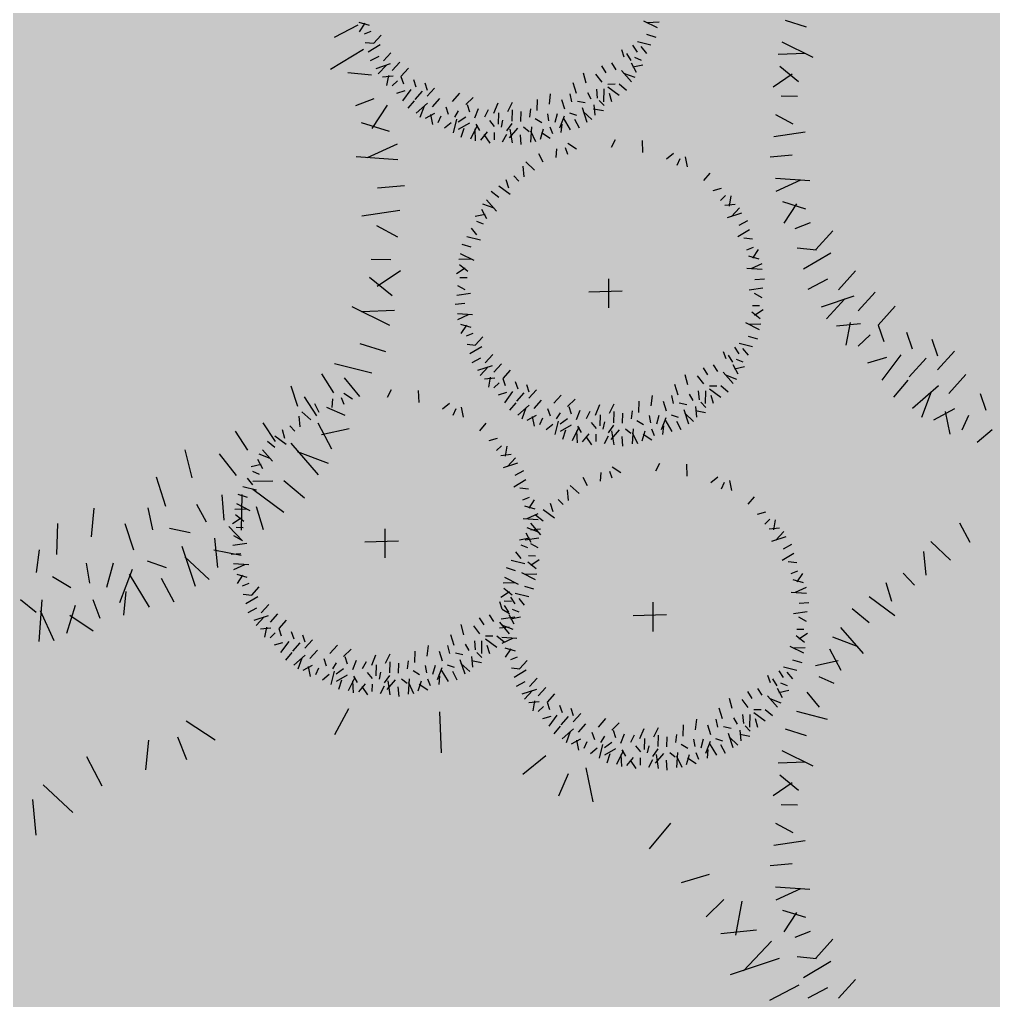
# Model space of a CAD drawing. Header units: millimetres. Extents: x 216896 to 446004, y 63591 to 243769.
# Drawn here: x 310818 to 312055, y 197368 to 198613 of the extents above; entities that cross this region are included whole.
import ezdxf

# ---------------------------------------------------------------- set-up
doc = ezdxf.new("R2010")
doc.units = ezdxf.units.MM
for name, color, linetype, true_color in [('green', 7, 'Continuous', 0x45e718), ('shadov', 7, 'Continuous', 0x2a3c34), ('trees', 7, 'Continuous', 0x547000)]:
    doc.layers.add(name, color=color, linetype=linetype, true_color=true_color)

msp = doc.modelspace()

# ---------------------------------------------------------------- hatches: boundary and pattern name
at = {"layer": 'shadov', "ltscale": 0.1}
h = msp.add_hatch(dxfattribs=at)
h.set_pattern_fill('DOTS', color=256, scale=0.001)
h.paths.add_polyline_path([(301407.1, 217899.8), (312801.2, 225349), (312801.2, 212348), (312876.2, 207772.5), (312801.2, 178300), (309333.4, 178300), (309333.4, 168225), (331284.9, 168225), (319890.8, 160775.8), (297939.4, 160775.8), (297939.4, 170850.8), (301375.7, 173101.6)])

# ---------------------------------------------------------------- linework, layer by layer
at = {"layer": 'green'}
for p, q in [((311218.3, 198590.4), (311248.5, 198606.3)), ((311249.3, 198609.4), (311262.2, 198605.5)), ((311250.2, 198597.3), (311257.3, 198608.1)), ((311611, 198611.2), (311628.3, 198602.7)), ((311630.7, 198609.4), (311615.5, 198608.8)), ((311264.7, 198597.5), (311256.2, 198594.2)), ((311277.5, 198593.2), (311268, 198582.6)), ((311614.7, 198594.2), (311626.5, 198590.5)), ((311268.4, 198582.3), (311257.5, 198583.4)), ((311276.3, 198580.7), (311261.1, 198571.6)), ((311597, 198580.2), (311602.6, 198571.5)), ((311603, 198585.1), (311620.2, 198580.8)), ((311607.5, 198578.4), (311614.5, 198569.9)), ((311213.3, 198549.9), (311255.3, 198575.1)), ((311274.5, 198566), (311263.6, 198560.3)), ((311290.1, 198570.7), (311280.6, 198560.2)), ((311582.9, 198574.7), (311586, 198565.5)), ((311589.1, 198569.7), (311594.7, 198561)), ((311599.4, 198565), (311607.7, 198561.4)), ((311289.2, 198556.5), (311270.9, 198550.4)), ((311274, 198544), (311284.3, 198555.1)), ((311301.2, 198558.9), (311291.7, 198548.3)), ((311312.3, 198551), (311302.8, 198540.4)), ((311557.4, 198553.9), (311563, 198545.1)), ((311570.1, 198557.8), (311575.7, 198549.1)), ((311601.9, 198545.7), (311595.5, 198557.6)), ((311609.8, 198554.9), (311597.1, 198552.3)), ((311235.2, 198545.6), (311265.4, 198542.5)), ((311279.5, 198540), (311292.9, 198541.3)), ((311285, 198529.2), (311287.4, 198541.9)), ((311302.8, 198540.4), (311306, 198531.2)), ((311534.2, 198545.3), (311537.5, 198532.5)), ((311550, 198543.6), (311557.9, 198533.5)), ((311582.9, 198548.3), (311595.5, 198533.8)), ((311600.3, 198539.1), (311586, 198544.4)), ((311298.3, 198534.9), (311291.7, 198528.6)), ((311318.6, 198536.5), (311321.8, 198527.2)), ((311332.9, 198532.5), (311336, 198523.3)), ((311345.5, 198525.9), (311336, 198515.4)), ((311521, 198532.9), (311525.3, 198519.4)), ((311565.5, 198530.9), (311574.7, 198531.1)), ((311565.5, 198527.2), (311579.7, 198516.7)), ((311579.7, 198531.2), (311589.2, 198523.3)), ((311307.5, 198522.3), (311297, 198519.1)), ((311315.4, 198523.9), (311304.9, 198509.6)), ((311329.7, 198521.9), (311320.2, 198511.4)), ((311377.2, 198519.3), (311367.7, 198508.8)), ((311394.6, 198514), (311385.1, 198504.8)), ((311492.4, 198518.5), (311491, 198505.4)), ((311517.1, 198518.6), (311519.4, 198508.5)), ((311539.6, 198520.3), (311544.1, 198512.2)), ((311551.2, 198524.6), (311552.1, 198513.1)), ((311560.4, 198524.7), (311560.1, 198508.4)), ((311567.1, 198519.3), (311570.2, 198508.8)), ((311245.3, 198503.6), (311268.8, 198512.7)), ((311285.4, 198504.2), (311265.9, 198474.3)), ((311319.4, 198509.6), (311311.5, 198500.1)), ((311336.5, 198506.5), (311322, 198493.8)), ((311327.3, 198489), (311332.6, 198503.3)), ((311351.8, 198512.7), (311342.4, 198502.2)), ((311359.8, 198502.2), (311362.9, 198492.9)), ((311386.7, 198504.8), (311389.8, 198495.6)), ((311425.7, 198506.7), (311420.4, 198493.5)), ((311443.9, 198507.7), (311438.1, 198495.7)), ((311475.6, 198511.4), (311475.2, 198497.2)), ((311506.5, 198511.5), (311510.5, 198499.3)), ((311527.1, 198509.2), (311536.7, 198507.4)), ((311532.8, 198501), (311538.9, 198482.7)), ((311549.3, 198491.3), (311548, 198504.6)), ((311554.4, 198510.1), (311560.7, 198503.5)), ((311333.9, 198487.5), (311345.8, 198493.8)), ((311343.1, 198479.5), (311340.5, 198492.2)), ((311353.2, 198490), (311349.6, 198481.6)), ((311375.6, 198496.9), (311370.8, 198489)), ((311385.1, 198489), (311375.6, 198482.4)), ((311400.9, 198499.5), (311396.2, 198487.7)), ((311413.6, 198498.2), (311408.8, 198489)), ((311426.6, 198494.2), (311426.1, 198480.1)), ((311444, 198498.2), (311443.5, 198484)), ((311454.8, 198496.2), (311454.4, 198483.4)), ((311467.1, 198499.3), (311465.8, 198489)), ((311488.8, 198493.2), (311490.3, 198484.1)), ((311501.2, 198493.2), (311498.2, 198482.1)), ((311509.9, 198490.2), (311504.1, 198475)), ((311516.8, 198494.3), (311525.6, 198491.3)), ((311545.3, 198485.8), (311534.2, 198496.1)), ((311560.2, 198496.8), (311547.5, 198499.2)), ((311288, 198470.7), (311252.5, 198481.5)), ((311366.6, 198481.8), (311358.1, 198474.9)), ((311373.3, 198486.3), (311369, 198469.1)), ((311389.8, 198481.1), (311375.6, 198473.2)), ((311399.5, 198478.3), (311390.9, 198461)), ((311397.7, 198479.8), (311402.5, 198471.8)), ((311415.2, 198484.6), (311421.3, 198477)), ((311431.9, 198485.1), (311430.1, 198476)), ((311443.5, 198480.9), (311436.8, 198471.4)), ((311458.6, 198476.5), (311465.7, 198470.7)), ((311468.4, 198476.4), (311467.1, 198457.2)), ((311473.3, 198487.1), (311481.7, 198482)), ((311491.8, 198476.5), (311495.2, 198468)), ((311507.1, 198480.2), (311506, 198469.3)), ((311508.6, 198488.1), (311517.8, 198472.9)), ((311523.3, 198486.3), (311529, 198475.4)), ((311382.4, 198474.7), (311378.7, 198462.9)), ((311397.6, 198458.7), (311397, 198473.9)), ((311404.3, 198459.7), (311412.8, 198470.1)), ((311415.9, 198456), (311408.6, 198466.7)), ((311421.2, 198469.5), (311421, 198460.3)), ((311436.7, 198467), (311431.5, 198457.3)), ((311450.7, 198475.1), (311440, 198462.8)), ((311441.2, 198473.8), (311443.8, 198456.2)), ((311454, 198466.5), (311455.1, 198454.2)), ((311474.2, 198457.5), (311467.8, 198471.3)), ((311479.9, 198461.1), (311483.9, 198473.9)), ((311492.1, 198462), (311481.2, 198469.1)), ((311297.8, 198454.8), (311259.7, 198437.3)), ((311514.7, 198455.9), (311525.5, 198448.8)), ((311570.1, 198450.9), (311575.3, 198460.6)), ((311609.1, 198459.2), (311609.7, 198444.1)), ((311245.8, 198438.8), (311298.8, 198435.2)), ((311483.4, 198431.6), (311477.7, 198442.5)), ((311499.7, 198437.7), (311500.8, 198448.7)), ((311514.9, 198441.4), (311511.6, 198449.9)), ((311640.1, 198436.1), (311648.7, 198443.1)), ((311663.6, 198438.4), (311666.3, 198425.7)), ((311457.4, 198426.7), (311458.7, 198413.3)), ((311461.4, 198432.2), (311472.5, 198421.8)), ((311653.5, 198427.9), (311657.2, 198436.3)), ((311452.3, 198407.8), (311446, 198414.4)), ((311687.3, 198408.3), (311695.3, 198417.8)), ((311273.1, 198399.2), (311307.1, 198402.2)), ((311441.3, 198390.7), (311427, 198401.2)), ((311439.7, 198398.6), (311436.5, 198409.2)), ((311427, 198386.7), (311417.5, 198394.7)), ((311699.2, 198395.6), (311709.8, 198398.8)), ((311708.4, 198383), (311715, 198389.3)), ((311721.8, 198388.8), (311719.4, 198376)), ((311406.5, 198378.8), (311420.7, 198373.6)), ((311423.9, 198369.6), (311411.2, 198384.1)), ((311727.3, 198377.9), (311713.9, 198376.6)), ((311253, 198363.6), (311301.4, 198370.8)), ((311397, 198363), (311409.6, 198365.6)), ((311404.9, 198372.2), (311411.2, 198360.4)), ((311717.6, 198361.4), (311735.8, 198367.5)), ((311732.8, 198373.9), (311722.4, 198362.8)), ((311271.5, 198351.3), (311298.3, 198336.8)), ((311407.4, 198352.9), (311399, 198356.6)), ((311732.2, 198351.9), (311743.1, 198357.6)), ((311399.2, 198339.5), (311392.3, 198348.1)), ((311730.4, 198337.2), (311745.6, 198346.3)), ((311392.1, 198323.7), (311380.3, 198327.4)), ((311403.7, 198332.8), (311386.5, 198337.1)), ((311738.3, 198335.7), (311749.3, 198334.5)), ((311395.7, 198306.7), (311378.5, 198315.2)), ((311742, 198320.4), (311750.5, 198323.8)), ((311756.5, 198320.7), (311749.4, 198309.8)), ((311264.8, 198308.5), (311290.1, 198308)), ((311376.1, 198308.5), (311391.3, 198309.1)), ((311377.2, 198301.8), (311387.5, 198293.3)), ((311757.5, 198308.5), (311744.6, 198312.4)), ((311761, 198302.7), (311747.2, 198296.4)), ((311302.1, 198293.8), (311272.6, 198273.7)), ((311373.4, 198290.3), (311384.1, 198297.6)), ((311742.2, 198297), (311761.4, 198295.7)), ((311291.7, 198261.9), (311263, 198285.4)), ((311386.9, 198284.9), (311377.7, 198285.1)), ((311566.5, 198283.8), (311566.5, 198246.9)), ((311752, 198282.6), (311764.4, 198283.7)), ((311391.2, 198265), (311373.6, 198262.4)), ((311384.5, 198269.5), (311374.8, 198274.7)), ((311583.9, 198268), (311541.2, 198266.7)), ((311744.8, 198269.7), (311762.3, 198272.4)), ((311751.5, 198265.3), (311761.2, 198260)), ((311383.9, 198252.1), (311371.6, 198251)), ((311240.5, 198248.5), (311288.1, 198224.9)), ((311294.6, 198243.4), (311252.7, 198241.8)), ((311758.8, 198232.9), (311748.4, 198241.4)), ((311749.1, 198249.8), (311758.2, 198249.6)), ((311762.6, 198244.4), (311751.9, 198237.2)), ((311393.8, 198237.8), (311374.6, 198239.1)), ((311374.9, 198232), (311388.7, 198238.3)), ((311740.2, 198228.1), (311757.5, 198219.5)), ((311378.5, 198226.2), (311391.4, 198222.3)), ((311379.4, 198214.1), (311386.5, 198224.9)), ((311393.9, 198214.3), (311385.4, 198211)), ((311759.8, 198226.2), (311744.7, 198225.6)), ((311406.7, 198210), (311397.2, 198199.4)), ((311732.2, 198201.9), (311749.4, 198197.6)), ((311743.9, 198211), (311755.7, 198207.3)), ((311250.5, 198201.4), (311283.1, 198191.3)), ((311397.6, 198199.1), (311386.7, 198200.2)), ((311405.5, 198197.5), (311390.3, 198188.4)), ((311712.1, 198191.5), (311715.2, 198182.3)), ((311726.2, 198197), (311731.8, 198188.3)), ((311736.7, 198195.2), (311743.7, 198186.7)), ((311403.7, 198182.8), (311392.8, 198177.1)), ((311419.3, 198187.5), (311409.8, 198177)), ((311718.3, 198186.5), (311723.9, 198177.8)), ((311728.5, 198181.8), (311736.9, 198178.2)), ((311218.3, 198176.3), (311265.8, 198164.4)), ((311418.4, 198173.3), (311400.1, 198167.2)), ((311403.2, 198160.8), (311413.5, 198171.9)), ((311430.4, 198175.7), (311420.9, 198165.1)), ((311441.5, 198167.8), (311432, 198157.2)), ((311686.6, 198170.7), (311692.2, 198161.9)), ((311699.3, 198174.6), (311704.9, 198165.9)), ((311712.1, 198165.1), (311724.7, 198150.6)), ((311731.1, 198162.5), (311724.7, 198174.4)), ((311739, 198171.7), (311726.3, 198169.1)), ((311201.7, 198162.9), (311217.2, 198138.8)), ((311230.7, 198157.8), (311250, 198134.2)), ((311408.7, 198156.8), (311422, 198158.1)), ((311414.2, 198146), (311416.6, 198158.7)), ((311432, 198157.2), (311435.1, 198148)), ((311447.8, 198153.3), (311451, 198144)), ((311663.4, 198162.1), (311666.7, 198149.3)), ((311679.1, 198160.4), (311687.1, 198150.3)), ((311729.5, 198155.9), (311715.2, 198161.2)), ((311162.7, 198147.6), (311171.5, 198122.1)), ((311285.7, 198133.4), (311290.9, 198143.1)), ((311324.7, 198141.8), (311325.3, 198126.6)), ((311427.5, 198151.7), (311420.9, 198145.4)), ((311444.6, 198140.7), (311434.1, 198126.4)), ((311462, 198149.3), (311465.2, 198140.1)), ((311474.7, 198142.7), (311465.2, 198132.2)), ((311650.2, 198149.7), (311654.5, 198136.2)), ((311680.4, 198141.4), (311681.3, 198129.9)), ((311689.6, 198141.5), (311689.3, 198125.3)), ((311694.7, 198147.7), (311703.9, 198147.9)), ((311694.7, 198144), (311708.9, 198133.5)), ((311708.9, 198148), (311718.4, 198140.1)), ((311179.8, 198133.8), (311195.3, 198109.7)), ((311215.3, 198120.2), (311216.4, 198131.2)), ((311230.5, 198123.9), (311227.2, 198132.4)), ((311230.3, 198138.4), (311241.1, 198131.4)), ((311436.7, 198139.1), (311426.2, 198135.9)), ((311458.9, 198138.8), (311449.4, 198128.2)), ((311481, 198129.5), (311471.5, 198119)), ((311506.4, 198136.1), (311496.9, 198125.6)), ((311523.8, 198130.8), (311514.3, 198121.6)), ((311604.8, 198128.2), (311604.3, 198114)), ((311621.6, 198135.3), (311620.2, 198122.2)), ((311635.7, 198128.3), (311639.7, 198116.2)), ((311646.3, 198135.4), (311648.6, 198125.3)), ((311668.8, 198137.1), (311673.3, 198129.1)), ((311696.3, 198136.1), (311699.4, 198125.6)), ((311177, 198114.7), (311188.2, 198104.4)), ((311199, 198114.1), (311193.3, 198125.1)), ((311208.2, 198120.9), (311231.3, 198110.7)), ((311355.7, 198118.6), (311364.3, 198125.6)), ((311369.1, 198110.5), (311372.8, 198118.8)), ((311379.2, 198120.9), (311381.9, 198108.2)), ((311448.6, 198126.4), (311440.7, 198116.9)), ((311465.7, 198123.3), (311451.2, 198110.6)), ((311456.5, 198105.8), (311461.8, 198120.1)), ((311489, 198119), (311492.1, 198109.7)), ((311515.9, 198121.6), (311519, 198112.4)), ((311530.1, 198116.3), (311525.3, 198104.5)), ((311542.8, 198115), (311538, 198105.8)), ((311554.9, 198123.5), (311549.6, 198110.3)), ((311573.1, 198124.5), (311567.3, 198112.5)), ((311573.2, 198115), (311572.7, 198100.8)), ((311596.3, 198116.1), (311595, 198105.8)), ((311656.3, 198126.1), (311665.9, 198124.2)), ((311662, 198117.8), (311668.1, 198099.5)), ((311689.4, 198113.6), (311676.7, 198116)), ((311678.5, 198108.1), (311677.2, 198121.4)), ((311683.6, 198126.9), (311689.9, 198120.3)), ((311173, 198109.2), (311174.3, 198095.8)), ((311463.1, 198104.3), (311475, 198110.6)), ((311472.3, 198096.4), (311469.7, 198109)), ((311482.4, 198106.8), (311478.8, 198098.4)), ((311502.5, 198103.1), (311498.2, 198085.9)), ((311504.8, 198113.7), (311500, 198105.8)), ((311514.3, 198105.8), (311504.8, 198099.2)), ((311555.8, 198111), (311555.3, 198096.9)), ((311584, 198113), (311583.6, 198100.2)), ((311602.5, 198103.9), (311610.9, 198098.8)), ((311618, 198110), (311619.5, 198100.9)), ((311630.4, 198110), (311627.4, 198098.9)), ((311639.1, 198107), (311633.3, 198091.8)), ((311637.8, 198104.9), (311646.9, 198089.7)), ((311646, 198111.1), (311654.7, 198108.1)), ((311652.5, 198103.1), (311658.2, 198092.2)), ((311674.5, 198102.6), (311663.4, 198112.9)), ((311092.4, 198090.1), (311108, 198066)), ((311127.4, 198101), (311142.9, 198076.9)), ((311155.3, 198081.1), (311152.1, 198091.7)), ((311168, 198090.4), (311161.6, 198097)), ((311215.1, 198067.5), (311197.7, 198100.3)), ((311237, 198093), (311202, 198085.7)), ((311403, 198090.8), (311410.9, 198100.3)), ((311495.8, 198098.6), (311487.3, 198091.7)), ((311519, 198097.9), (311504.8, 198090)), ((311511.6, 198091.5), (311507.9, 198079.7)), ((311528.7, 198095.1), (311520.1, 198077.9)), ((311526.8, 198075.5), (311526.2, 198090.7)), ((311526.9, 198096.6), (311531.7, 198088.6)), ((311544.4, 198101.4), (311550.5, 198093.8)), ((311561.1, 198101.9), (311559.3, 198092.8)), ((311572.7, 198097.7), (311566, 198088.2)), ((311579.9, 198091.9), (311569.2, 198079.6)), ((311570.3, 198090.6), (311573, 198073)), ((311587.8, 198093.3), (311594.9, 198087.5)), ((311597.6, 198093.2), (311596.3, 198074)), ((311609.1, 198077.9), (311613.1, 198090.7)), ((311621, 198093.3), (311624.4, 198084.8)), ((311636.3, 198097), (311635.1, 198086.1)), ((311156.9, 198073.2), (311142.6, 198083.8)), ((311414.8, 198078.2), (311425.4, 198081.3)), ((311533.5, 198076.5), (311542, 198086.9)), ((311545, 198072.8), (311537.8, 198083.5)), ((311550.4, 198086.3), (311550.2, 198077.1)), ((311565.9, 198083.8), (311560.7, 198074.2)), ((311583.2, 198083.3), (311584.3, 198071)), ((311603.4, 198074.3), (311597, 198088.1)), ((311621.3, 198078.8), (311610.4, 198085.9)), ((311028.4, 198066.5), (311037.3, 198031.1)), ((311139.5, 198052.1), (311126.8, 198066.6)), ((311142.6, 198069.3), (311133.1, 198077.2)), ((311162.7, 198074.8), (311197.7, 198034.7)), ((311424.1, 198065.5), (311430.6, 198071.8)), ((311437.4, 198071.3), (311435, 198058.6)), ((311071.8, 198061.6), (311093.6, 198033.9)), ((311120.5, 198054.8), (311126.8, 198042.9)), ((311122.1, 198061.4), (311136.3, 198056.1)), ((311210.8, 198049.3), (311171.5, 198063.8)), ((311442.9, 198060.4), (311429.5, 198059.1)), ((311448.4, 198056.5), (311438, 198045.3)), ((311112.6, 198045.5), (311125.2, 198048.2)), ((311433.2, 198043.9), (311451.4, 198050)), ((311447.8, 198034.4), (311458.7, 198040.2)), ((311571, 198045), (311581.8, 198037.9)), ((311626.4, 198039.9), (311631.6, 198049.6)), ((311665.4, 198048.3), (311666, 198033.1)), ((310991.7, 198032.2), (311003.9, 197994.9)), ((311114.8, 198022.1), (311107.9, 198030.6)), ((311123, 198035.4), (311114.6, 198039.1)), ((311154, 198027.4), (311180.2, 198005.6)), ((311446, 198019.7), (311461.2, 198028.9)), ((311539.7, 198020.7), (311534, 198031.6)), ((311556, 198026.8), (311557.1, 198037.7)), ((311571.2, 198030.5), (311567.9, 198039)), ((311696.4, 198025.2), (311705, 198032.1)), ((311719.9, 198027.4), (311722.6, 198014.8)), ((311119.3, 198015.4), (311102.1, 198019.6)), ((311114.7, 198026.8), (311140.2, 198027.2)), ((311114.7, 198016.5), (311154, 197987.4)), ((311453.9, 198018.2), (311464.9, 198017.1)), ((311513.7, 198015.7), (311515, 198002.3)), ((311517.7, 198021.2), (311528.9, 198010.9)), ((311709.8, 198017), (311713.5, 198025.4)), ((311075.2, 198009.2), (311077.8, 197977.4)), ((311107.7, 198006.2), (311095.9, 198009.9)), ((311100.7, 198009.7), (311099.9, 197964.7)), ((311457.6, 198003), (311466.1, 198006.3)), ((311472.1, 198003.2), (311465, 197992.4)), ((311508.7, 197996.9), (311502.3, 198003.5)), ((311743.7, 197997.4), (311751.6, 198006.9)), ((310912.8, 197992.5), (310909.1, 197956.1)), ((310981.1, 197992.7), (310987.4, 197964.8)), ((311043.2, 197997.4), (311055.5, 197975.2)), ((311091.7, 197991.1), (311106.9, 197991.6)), ((311111.3, 197989.2), (311094.1, 197997.8)), ((311119, 197994.7), (311127.8, 197965.5)), ((311473.1, 197991.1), (311460.2, 197995)), ((311497.6, 197979.8), (311483.3, 197990.3)), ((311496, 197987.7), (311492.8, 197998.2)), ((311089, 197972.8), (311099.7, 197980.1)), ((311092.8, 197984.4), (311103.1, 197975.8)), ((311457.8, 197979.5), (311477, 197978.2)), ((311476.6, 197985.3), (311462.8, 197978.9)), ((311483.3, 197975.8), (311473.8, 197983.7)), ((311755.5, 197984.7), (311766.1, 197987.9)), ((311764.8, 197972), (311771.3, 197978.4)), ((311778.1, 197977.8), (311775.7, 197965.1)), ((310866.6, 197972.8), (310865.3, 197933.6)), ((310951.9, 197973.1), (310963, 197939.5)), ((311008.7, 197966.9), (311035.1, 197961.7)), ((311084.1, 197969.2), (311101.5, 197951)), ((311102.5, 197967.5), (311093.3, 197967.7)), ((311282.1, 197966.3), (311282.1, 197929.4)), ((311462.8, 197967.9), (311477, 197962.6)), ((311480.2, 197958.7), (311467.5, 197973.2)), ((311467.6, 197965.1), (311480, 197966.3)), ((311783.6, 197967), (311770.2, 197965.7)), ((311070.1, 197917.2), (311066.5, 197954.2)), ((311100.1, 197952), (311090.4, 197957.2)), ((311453.3, 197952.1), (311465.9, 197954.7)), ((311460.4, 197952.3), (311477.9, 197954.9)), ((311461.2, 197961.3), (311467.5, 197949.4)), ((311773.9, 197950.4), (311792.1, 197956.6)), ((311789.1, 197963), (311778.7, 197951.8)), ((311024.4, 197944), (311041.4, 197893.6)), ((311106.8, 197947.5), (311089.2, 197944.9)), ((311299.5, 197950.5), (311256.8, 197949.2)), ((311463.7, 197942), (311455.3, 197945.6)), ((311467.1, 197947.8), (311476.8, 197942.6)), ((311788.5, 197941), (311799.4, 197946.7)), ((310843.1, 197939.4), (310839.5, 197910.9)), ((311059.1, 197902), (311028.3, 197930.6)), ((311100, 197932.4), (311064.9, 197939)), ((311099.5, 197934.6), (311087.2, 197933.5)), ((311455.5, 197928.6), (311448.6, 197937.1)), ((311464.7, 197932.3), (311473.8, 197932.1)), ((311786.7, 197926.3), (311801.9, 197935.4)), ((310903.1, 197922.6), (310907.1, 197897.4)), ((310937.2, 197922.7), (310928.8, 197891.9)), ((310980.3, 197925.6), (311004.4, 197917.3)), ((311109.4, 197920.3), (311090.2, 197921.6)), ((311090.5, 197914.5), (311104.3, 197920.8)), ((311448.4, 197912.8), (311436.6, 197916.5)), ((311460, 197921.9), (311442.8, 197926.2)), ((311474.4, 197915.4), (311464, 197924)), ((311478.2, 197927), (311467.5, 197919.7)), ((311794.6, 197924.7), (311805.6, 197923.6)), ((310860.2, 197905.6), (310883.3, 197891.7)), ((310961.3, 197914.4), (310945.2, 197872.4)), ((310957.7, 197908.6), (310982.9, 197866.6)), ((310998.2, 197903.6), (311014.1, 197873.4)), ((311094.1, 197908.7), (311107, 197904.8)), ((311095, 197896.6), (311102.1, 197907.4)), ((311452, 197895.7), (311434.8, 197904.3)), ((311455.8, 197910.6), (311473.1, 197902)), ((311475.4, 197908.7), (311460.3, 197908.1)), ((311798.3, 197909.5), (311806.8, 197912.8)), ((311812.8, 197909.7), (311805.7, 197898.9)), ((311109.5, 197896.8), (311101, 197893.5)), ((311122.3, 197892.5), (311112.8, 197881.9)), ((311432.4, 197897.6), (311447.6, 197898.2)), ((311433.5, 197890.9), (311443.8, 197882.4)), ((311459.5, 197893.5), (311471.3, 197889.9)), ((311813.8, 197897.6), (311800.9, 197901.5)), ((311817.3, 197891.8), (311803.5, 197885.5)), ((310953.4, 197886.7), (310950.3, 197856.5)), ((311113.2, 197881.6), (311102.3, 197882.7)), ((311121.1, 197880), (311105.9, 197870.9)), ((311429.7, 197879.3), (311440.4, 197886.6)), ((311441.8, 197879.6), (311447.4, 197870.8)), ((311447.8, 197884.4), (311465, 197880.1)), ((311798.5, 197886), (311817.7, 197884.7)), ((310819.5, 197876.5), (310839.3, 197860.5)), ((310846.6, 197876.1), (310843, 197823.1)), ((310878.5, 197833.9), (310889.3, 197869.4)), ((310911.3, 197876.5), (310920.5, 197853)), ((311134.9, 197870.1), (311125.4, 197859.5)), ((311427.7, 197874), (311430.8, 197864.8)), ((311433.9, 197869), (311439.5, 197860.3)), ((311443.2, 197874), (311434, 197874.2)), ((311452.3, 197877.7), (311459.3, 197869.2)), ((311622.8, 197872.9), (311622.8, 197835.9)), ((311808.3, 197871.7), (311820.7, 197872.8)), ((310862.5, 197824.1), (310845, 197862.2)), ((310912, 197836.4), (310882.1, 197856)), ((311119.3, 197865.4), (311108.4, 197859.6)), ((311134, 197855.9), (311115.7, 197849.7)), ((311118.8, 197843.3), (311129.1, 197854.5)), ((311146, 197858.2), (311136.5, 197847.7)), ((311402.2, 197853.2), (311407.8, 197844.5)), ((311414.9, 197857.2), (311420.5, 197848.4)), ((311447.5, 197854), (311429.9, 197851.4)), ((311440.8, 197858.5), (311431.1, 197863.7)), ((311446.7, 197845), (311440.3, 197856.9)), ((311454.6, 197854.2), (311441.9, 197851.6)), ((311444.2, 197864.4), (311452.5, 197860.7)), ((311640.2, 197857), (311597.5, 197855.7)), ((311801.1, 197858.8), (311818.6, 197861.4)), ((311807.8, 197854.3), (311817.5, 197849.1)), ((311124.3, 197839.3), (311137.7, 197840.7)), ((311129.8, 197828.5), (311132.2, 197841.2)), ((311157.1, 197850.3), (311147.6, 197839.7)), ((311379, 197844.7), (311382.3, 197831.8)), ((311394.8, 197842.9), (311402.7, 197832.9)), ((311427.7, 197847.7), (311440.3, 197833.1)), ((311440.2, 197841.2), (311427.9, 197840.1)), ((311445.1, 197838.4), (311430.8, 197843.7)), ((311143.1, 197834.3), (311136.5, 197827.9)), ((311147.6, 197839.7), (311150.8, 197830.5)), ((311163.4, 197835.8), (311166.6, 197826.6)), ((311177.7, 197831.8), (311180.8, 197822.6)), ((311365.8, 197832.2), (311370.1, 197818.7)), ((311410.3, 197830.3), (311419.5, 197830.4)), ((311424.5, 197830.5), (311434, 197822.6)), ((311815.1, 197821.9), (311804.7, 197830.5)), ((311805.4, 197838.9), (311814.5, 197838.7)), ((311818.9, 197833.5), (311808.2, 197826.2)), ((311152.3, 197821.6), (311141.8, 197818.4)), ((311160.2, 197823.2), (311149.7, 197809)), ((311174.5, 197821.3), (311165, 197810.7)), ((311190.3, 197825.2), (311180.8, 197814.7)), ((311222, 197818.6), (311212.5, 197808.1)), ((311337.2, 197817.9), (311335.8, 197804.7)), ((311361.9, 197817.9), (311364.2, 197807.8)), ((311384.4, 197819.7), (311388.9, 197811.6)), ((311396, 197823.9), (311396.9, 197812.4)), ((311405.2, 197824.1), (311404.9, 197807.8)), ((311410.3, 197826.6), (311424.5, 197816)), ((311411.9, 197818.6), (311415, 197808.1)), ((311450.1, 197826.8), (311430.9, 197828.1)), ((311431.2, 197821), (311445, 197827.4)), ((311796.5, 197817.1), (311813.8, 197808.6)), ((311164.2, 197809), (311156.3, 197799.5)), ((311181.3, 197805.8), (311166.8, 197793.1)), ((311196.6, 197812.1), (311187.1, 197801.5)), ((311239.4, 197813.4), (311229.9, 197804.1)), ((311231.5, 197804.1), (311234.6, 197794.9)), ((311270.5, 197806), (311265.2, 197792.8)), ((311288.7, 197807), (311282.9, 197795.1)), ((311320.4, 197810.7), (311320, 197796.5)), ((311351.3, 197810.8), (311355.3, 197798.7)), ((311371.9, 197808.6), (311381.5, 197806.7)), ((311394.1, 197790.6), (311392.8, 197804)), ((311399.2, 197809.4), (311405.5, 197802.8)), ((311434.8, 197815.3), (311447.7, 197811.3)), ((311435.7, 197803.1), (311442.8, 197814)), ((311450.2, 197803.4), (311441.7, 197800)), ((311816.1, 197815.3), (311801, 197814.7)), ((311172.1, 197788.4), (311177.4, 197802.6)), ((311178.7, 197786.8), (311190.6, 197793.1)), ((311187.9, 197778.9), (311185.3, 197791.5)), ((311204.6, 197801.5), (311207.7, 197792.3)), ((311220.4, 197796.2), (311215.6, 197788.3)), ((311245.7, 197798.9), (311241, 197787)), ((311258.4, 197797.5), (311253.6, 197788.3)), ((311271.4, 197793.6), (311270.9, 197779.4)), ((311288.8, 197797.5), (311288.3, 197783.3)), ((311299.6, 197795.5), (311299.2, 197782.8)), ((311311.9, 197798.6), (311310.6, 197788.3)), ((311333.6, 197792.5), (311335.1, 197783.4)), ((311346, 197792.6), (311343, 197781.4)), ((311361.6, 197793.6), (311370.4, 197790.6)), ((311377.6, 197800.3), (311383.7, 197782)), ((311390.1, 197785.1), (311379, 197795.4)), ((311405, 197796.1), (311392.3, 197798.5)), ((311463, 197799), (311453.5, 197788.5)), ((311788.5, 197791), (311805.7, 197786.7)), ((311800.2, 197800.1), (311812, 197796.4)), ((311198, 197789.3), (311194.4, 197780.9)), ((311211.4, 197781.1), (311202.9, 197774.2)), ((311218.1, 197785.6), (311213.8, 197768.4)), ((311229.9, 197788.3), (311220.4, 197781.7)), ((311234.6, 197780.4), (311220.4, 197772.5)), ((311242.5, 197779.1), (311247.3, 197771.2)), ((311260, 197783.9), (311266.1, 197776.3)), ((311276.7, 197784.4), (311274.9, 197775.3)), ((311288.3, 197780.2), (311281.6, 197770.8)), ((311318.1, 197786.4), (311326.5, 197781.4)), ((311354.7, 197789.6), (311348.9, 197774.3)), ((311351.9, 197779.5), (311350.8, 197768.6)), ((311353.4, 197787.5), (311362.6, 197772.3)), ((311368.1, 197785.7), (311373.8, 197774.7)), ((311453.9, 197788.1), (311443, 197789.2)), ((311461.8, 197786.6), (311446.6, 197777.4)), ((311768.4, 197780.6), (311771.5, 197771.3)), ((311782.5, 197786.1), (311788.1, 197777.4)), ((311793, 197784.3), (311800, 197775.7)), ((311227.2, 197774), (311223.5, 197762.2)), ((311244.3, 197777.6), (311235.7, 197760.4)), ((311242.4, 197758), (311241.8, 197773.2)), ((311249.1, 197759.1), (311257.6, 197769.5)), ((311260.7, 197755.3), (311253.4, 197766)), ((311266, 197768.8), (311265.8, 197759.7)), ((311281.5, 197766.4), (311276.3, 197756.7)), ((311295.5, 197774.4), (311284.8, 197762.1)), ((311286, 197773.1), (311288.6, 197755.6)), ((311303.4, 197775.9), (311310.5, 197770.1)), ((311313.2, 197775.7), (311311.9, 197756.5)), ((311319, 197756.9), (311312.6, 197770.7)), ((311324.7, 197760.4), (311328.7, 197773.3)), ((311336.9, 197761.3), (311326, 197768.4)), ((311336.6, 197775.9), (311340, 197767.3)), ((311460, 197771.9), (311449.1, 197766.2)), ((311475.6, 197776.6), (311466.1, 197766.1)), ((311774.6, 197775.6), (311780.2, 197766.8)), ((311784.9, 197770.9), (311793.2, 197767.2)), ((311298.8, 197765.8), (311299.9, 197753.5)), ((311474.7, 197762.4), (311456.4, 197756.3)), ((311459.5, 197749.9), (311469.8, 197761)), ((311486.7, 197764.7), (311477.2, 197754.2)), ((311497.8, 197756.8), (311488.3, 197746.3)), ((311742.9, 197759.7), (311748.5, 197751)), ((311755.6, 197763.7), (311761.2, 197755)), ((311768.4, 197754.2), (311781, 197739.7)), ((311787.4, 197751.6), (311781, 197763.4)), ((311795.3, 197760.8), (311782.6, 197758.1)), ((311465, 197745.9), (311478.4, 197747.2)), ((311470.5, 197735), (311472.9, 197747.7)), ((311488.3, 197746.3), (311491.5, 197737)), ((311504.1, 197742.3), (311507.3, 197733.1)), ((311719.7, 197751.2), (311723, 197738.4)), ((311735.5, 197749.4), (311743.4, 197739.4)), ((311785.8, 197745), (311771.5, 197750.2)), ((311218.6, 197705.2), (311236.4, 197738.3)), ((311351.9, 197733.7), (311353.8, 197682)), ((311483.8, 197740.8), (311477.2, 197734.5)), ((311500.9, 197729.7), (311490.4, 197715.5)), ((311518.4, 197738.4), (311521.5, 197729.1)), ((311531, 197731.8), (311521.5, 197721.2)), ((311706.5, 197738.8), (311710.8, 197725.3)), ((311736.7, 197730.5), (311737.6, 197718.9)), ((311745.9, 197730.6), (311745.6, 197714.3)), ((311751, 197736.8), (311760.2, 197737)), ((311751, 197733.1), (311765.2, 197722.5)), ((311765.2, 197737), (311774.7, 197729.1)), ((311029.8, 197722.4), (311066.7, 197698.3)), ((311493, 197728.1), (311482.5, 197725)), ((311515.2, 197727.8), (311505.7, 197717.3)), ((311537.3, 197718.6), (311527.8, 197708)), ((311562.7, 197725.2), (311553.2, 197714.6)), ((311580.1, 197719.9), (311570.6, 197710.7)), ((311661.1, 197717.2), (311660.7, 197703.1)), ((311677.9, 197724.4), (311676.5, 197711.2)), ((311692, 197717.4), (311696, 197705.2)), ((311702.6, 197724.5), (311704.9, 197714.4)), ((311725.1, 197726.2), (311729.6, 197718.1)), ((311752.6, 197725.2), (311755.7, 197714.6)), ((311504.9, 197715.5), (311497, 197706)), ((311522, 197712.3), (311507.5, 197699.7)), ((311512.8, 197694.9), (311518.1, 197709.2)), ((311545.3, 197708), (311548.4, 197698.8)), ((311572.2, 197710.7), (311575.3, 197701.4)), ((311586.4, 197705.4), (311581.7, 197693.5)), ((311599.1, 197704.1), (311594.3, 197694.9)), ((311611.2, 197712.5), (311605.9, 197699.4)), ((311629.4, 197713.5), (311623.6, 197701.6)), ((311629.5, 197704.1), (311629, 197689.9)), ((311652.6, 197705.2), (311651.3, 197694.9)), ((311712.6, 197715.1), (311722.2, 197713.2)), ((311718.3, 197706.8), (311724.4, 197688.6)), ((311745.7, 197702.6), (311733, 197705)), ((311734.8, 197697.1), (311733.5, 197710.5)), ((311739.9, 197715.9), (311746.2, 197709.4)), ((310978.7, 197660.4), (310982.5, 197697.7)), ((311030.6, 197672.9), (311019.3, 197701.9)), ((311519.4, 197693.3), (311531.3, 197699.7)), ((311528.6, 197685.4), (311526, 197698.1)), ((311538.7, 197695.8), (311535.1, 197687.5)), ((311558.8, 197692.2), (311554.5, 197675)), ((311561.1, 197702.8), (311556.3, 197694.9)), ((311570.6, 197694.9), (311561.1, 197688.3)), ((311612.1, 197700.1), (311611.6, 197685.9)), ((311640.3, 197702.1), (311639.9, 197689.3)), ((311658.8, 197692.9), (311667.2, 197687.9)), ((311674.3, 197699.1), (311675.8, 197689.9)), ((311686.7, 197699.1), (311683.7, 197687.9)), ((311695.4, 197696.1), (311689.6, 197680.9)), ((311694.1, 197694), (311703.3, 197678.8)), ((311702.3, 197700.2), (311711.1, 197697.2)), ((311708.8, 197692.2), (311714.5, 197681.3)), ((311730.8, 197691.6), (311719.7, 197702)), ((311552.1, 197687.7), (311543.6, 197680.7)), ((311575.3, 197686.9), (311561.1, 197679)), ((311567.9, 197680.5), (311564.2, 197668.7)), ((311585, 197684.2), (311576.4, 197666.9)), ((311583.1, 197664.5), (311582.5, 197679.7)), ((311583.2, 197685.6), (311588, 197677.7)), ((311600.7, 197690.5), (311606.8, 197682.9)), ((311617.4, 197690.9), (311615.6, 197681.9)), ((311629, 197686.7), (311622.3, 197677.3)), ((311636.2, 197680.9), (311625.5, 197668.6)), ((311626.7, 197679.6), (311629.3, 197662.1)), ((311644.1, 197682.4), (311651.2, 197676.6)), ((311653.9, 197682.2), (311652.6, 197663)), ((311665.4, 197666.9), (311669.4, 197679.8)), ((311677.3, 197682.4), (311680.7, 197673.9)), ((311692.6, 197686.1), (311691.5, 197675.1)), ((310923.4, 197639.5), (310903.8, 197676.8)), ((311457.5, 197654.9), (311486.6, 197678.6)), ((311589.8, 197665.6), (311598.3, 197676)), ((311601.4, 197661.8), (311594.1, 197672.5)), ((311606.7, 197675.3), (311606.5, 197666.2)), ((311622.2, 197672.9), (311617, 197663.2)), ((311639.5, 197672.4), (311640.6, 197660)), ((311659.7, 197663.4), (311653.3, 197677.2)), ((311677.6, 197667.9), (311666.7, 197675)), ((311503.1, 197627.1), (311515.6, 197655.6)), ((311537.5, 197662.6), (311546.5, 197619.5)), ((310848.3, 197641.4), (310886.2, 197606.2)), ((310834.7, 197622.7), (310839.1, 197577.1)), ((311618.4, 197560.1), (311645.4, 197592.5)), ((311658.9, 197517), (311694.8, 197527.8)), ((311690.4, 197473.8), (311712.8, 197495.4)), ((311735.8, 197493.5), (311727.6, 197450.2)), ((311754.5, 197456.5), (311708.9, 197452.1)), ((311773.2, 197442.9), (311738, 197405)), ((311721.5, 197400.2), (311783.7, 197421.1)), ((311771.3, 197367.8), (311808.6, 197387.4))]:
    msp.add_line(p, q, dxfattribs=at)
at = {"layer": 'trees'}
for p, q in [((311818, 198603.3), (311791.2, 198611.6)), ((311826.3, 198564.5), (311787.1, 198584)), ((311781.7, 198568.8), (311816.2, 198570.1)), ((311784.1, 198553.5), (311807.8, 198534.1)), ((311775.6, 198527.3), (311799.8, 198543.8)), ((311806.2, 198515.1), (311785.5, 198515.6)), ((311800.7, 198480), (311778.7, 198491.8)), ((311816, 198469.8), (311776.2, 198463.9)), ((311799.5, 198440.5), (311771.5, 198438)), ((311821.9, 198407.9), (311778.3, 198410.9)), ((311779.1, 198394.8), (311810.5, 198409.2)), ((311787.2, 198381.6), (311816.4, 198372.7)), ((311789.3, 198354.1), (311805.4, 198378.7)), ((311822.3, 198354.6), (311802.9, 198347.1)), ((311851.2, 198344.7), (311829.6, 198320.8)), ((311830.7, 198320), (311805.8, 198322.5)), ((311848.6, 198316.4), (311814.1, 198295.7)), ((311880, 198293.8), (311858.4, 198269.8)), ((311844.6, 198283.1), (311819.7, 198270.1)), ((311905.2, 198266.8), (311883.6, 198242.9)), ((311877.8, 198261.6), (311836.3, 198247.6)), ((311843.3, 198233), (311866.7, 198258.3)), ((311930.3, 198248.9), (311908.7, 198224.9)), ((311855.8, 198224), (311886.2, 198226.9)), ((311868.3, 198199.3), (311873.7, 198228.2)), ((311908.7, 198224.9), (311915.9, 198203.9)), ((311944.7, 198215.9), (311951.9, 198194.9)), ((311898.5, 198212.4), (311883.6, 198198.1)), ((311977.1, 198206.9), (311984.3, 198185.9)), ((312005.8, 198191.9), (311984.3, 198167.9)), ((311919.5, 198183.7), (311895.5, 198176.5)), ((311937.5, 198187.3), (311913.5, 198154.9)), ((311969.9, 198182.9), (311948.3, 198159)), ((311946.5, 198154.9), (311928.5, 198133.3)), ((312020.2, 198162), (311998.7, 198138)), ((311985.4, 198147.7), (311952.5, 198118.9)), ((311964.5, 198108.2), (311976.5, 198140.5)), ((312038.2, 198138), (312045.4, 198117)), ((311979.4, 198104.6), (312006.4, 198118.9)), ((312000.4, 198086.6), (311994.4, 198115.3)), ((312023.4, 198110.3), (312015.1, 198091.3)), ((312053.8, 198091.7), (312034.4, 198075.9)), ((312025.7, 197948.8), (312012.6, 197973.6)), ((311975.6, 197950.1), (312000.9, 197926.6)), ((311966.6, 197937.6), (311969.5, 197907.2)), ((311955, 197894.8), (311940.6, 197909.8)), ((311926.3, 197873.8), (311919.1, 197897.8)), ((311929.9, 197855.9), (311897.5, 197879.8)), ((311897.5, 197846.9), (311875.9, 197864.8)), ((311890.3, 197807.9), (311861.5, 197840.9)), ((311850.7, 197828.9), (311883.1, 197816.9)), ((311847.1, 197813.9), (311861.5, 197786.9)), ((311829.2, 197792.9), (311857.9, 197798.9)), ((311852.9, 197770), (311833.8, 197778.3)), ((311834.3, 197739.6), (311818.5, 197759)), ((311844.5, 197724.3), (311805.4, 197734.1)), ((311818, 197703.6), (311791.2, 197712)), ((311826.3, 197664.9), (311787.1, 197684.3)), ((311781.7, 197669.1), (311816.2, 197670.5)), ((311784.1, 197653.9), (311807.8, 197634.5)), ((311775.6, 197627.7), (311799.8, 197644.2)), ((311806.2, 197615.5), (311785.5, 197615.9)), ((311800.7, 197580.3), (311778.7, 197592.2)), ((311816, 197570.2), (311776.2, 197564.2)), ((311799.5, 197540.9), (311771.5, 197538.4)), ((311821.9, 197508.3), (311778.3, 197511.3)), ((311779.1, 197495.2), (311810.5, 197509.6)), ((311787.2, 197482), (311816.4, 197473.1)), ((311789.3, 197454.5), (311805.4, 197479)), ((311822.3, 197455), (311802.9, 197447.4)), ((311851.2, 197445.1), (311829.6, 197421.1)), ((311830.7, 197420.4), (311805.8, 197422.9)), ((311848.6, 197416.8), (311814.1, 197396.1)), ((311880, 197394.2), (311858.4, 197370.2)), ((311844.6, 197383.5), (311819.7, 197370.4))]:
    msp.add_line(p, q, dxfattribs=at)

doc.saveas('drawing.dxf')
